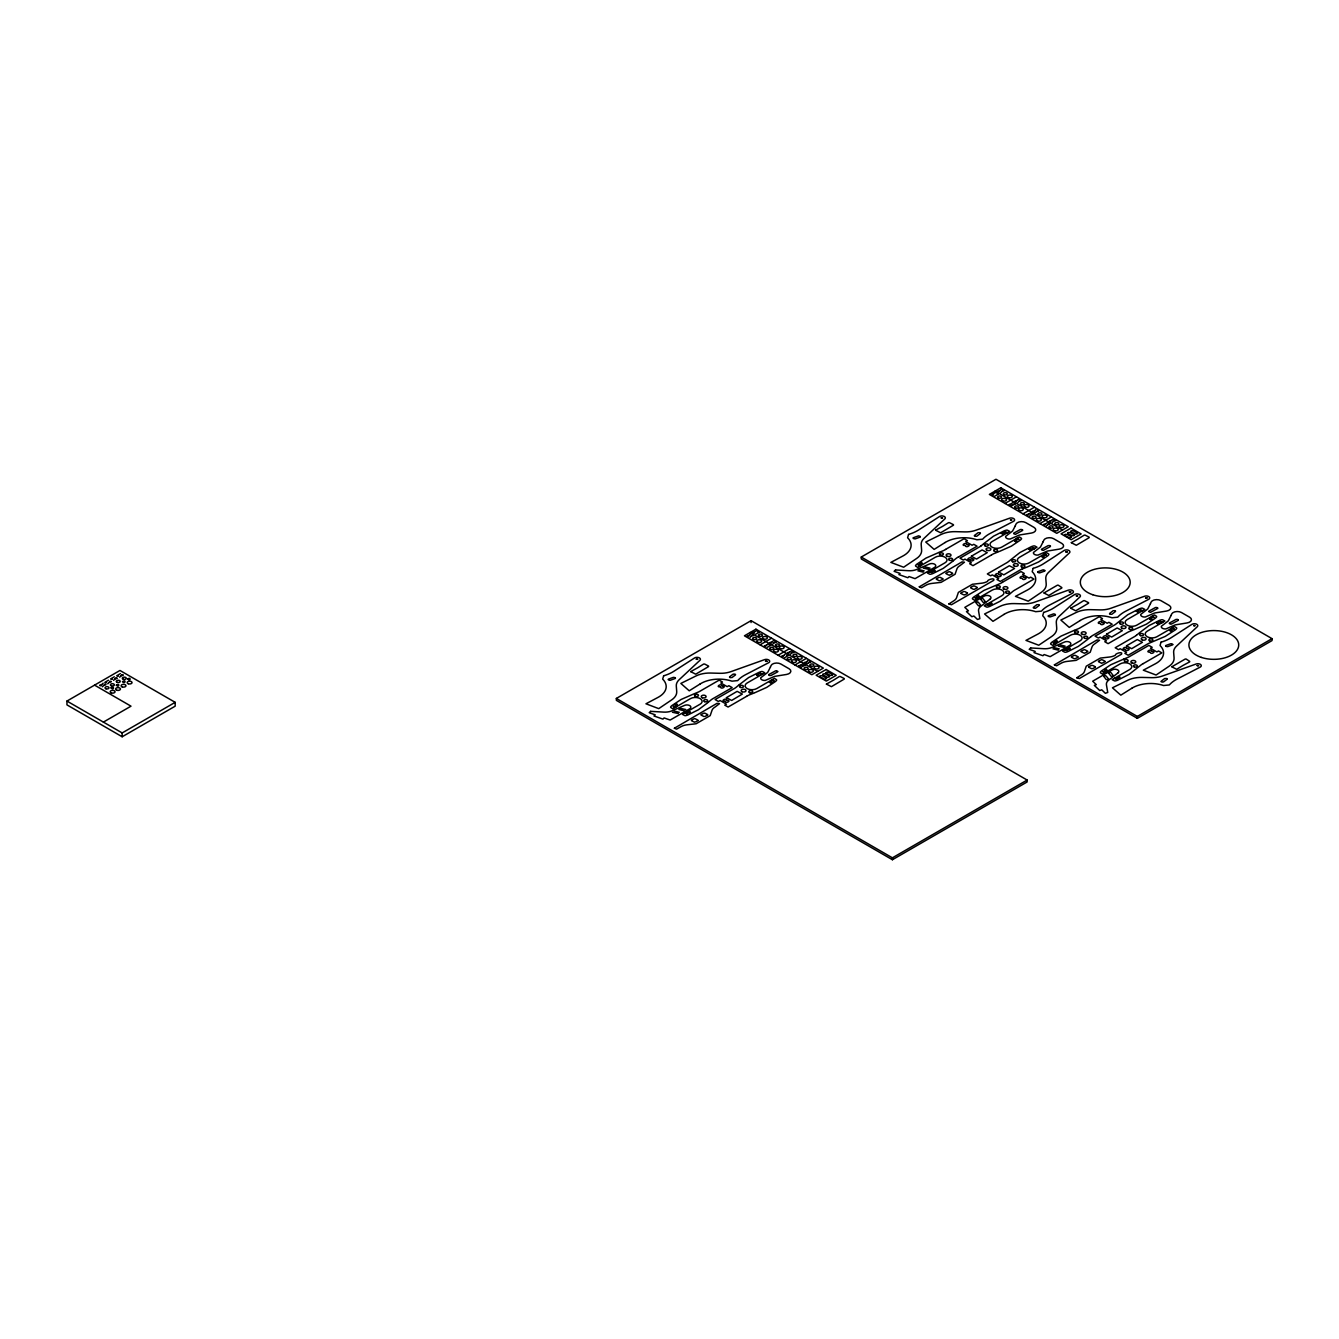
<?xml version="1.0" encoding="UTF-8"?>
<svg xmlns="http://www.w3.org/2000/svg" width="1339" height="1339" viewBox="0 0 1339 1339"><rect width="100%" height="100%" fill="white"/><g stroke="black" fill="none" stroke-linecap="round" stroke-linejoin="round"><path stroke-width="1.5" d="M102.015 684.43L103.12 683.175M102.383 686.773L103.505 685.518M108.492 680.229L105.028 682.221M107.756 683.811L108.877 682.555M114.334 676.798L110.869 678.789M113.614 680.379L114.719 679.124M120.393 673.634L116.928 675.643M119.673 677.233L120.778 675.977M749.589 635.138L750.71 633.899M755.732 634.184L759.213 632.175M766.678 645.047L768.402 643.741M767.113 647.407L770.578 645.398M772.419 641.732L773.54 640.477M772.854 644.092L773.975 642.837M784.185 655.29L785.29 654.051M784.637 657.667L788.102 655.658M789.91 651.976L791.684 650.687M790.378 654.353L791.5 653.097M801.04 665.031L802.864 663.742M802.647 666.169L800.923 667.475M806.781 661.717L807.902 660.478M808.388 662.855L806.614 664.161M995.613 492.501L992.149 494.509M1000.233 490.442L1001.354 489.187M1000.651 492.785L1001.756 491.53M1011.581 503.648L1012.702 502.393M1013.138 504.753L1011.447 506.075M1017.322 500.334L1019.046 499.029M1017.757 502.694L1018.879 501.439M1029.088 513.891L1030.863 512.603M1029.557 516.268L1030.662 515.013M1034.829 510.577L1035.934 509.339M1036.403 511.699L1034.662 513.004M1045.943 523.633L1047.784 522.344M1046.445 526.009L1047.55 524.771M1051.684 520.319L1053.508 519.047M1052.169 522.695L1053.291 521.457M750.007 637.498L751.112 636.243M994.91 496.099L998.375 494.091M707.98 702.506L710.942 700.012A18.093 10.444 0 0 1 713.587 698.288L732.165 687.61L728.851 685.702L727.194 686.656L720.834 682.99L722.491 682.036L719.177 680.112L700.648 690.824A18.093 10.444 0 0 1 697.669 692.347L694.774 693.535M738.81 685.066L748.652 677.551L759.163 672.278A48.589 28.052 0 0 1 760.033 671.944L761.439 671.559A1.774 1.021 0 0 1 762.611 671.626L764.787 672.797L747.129 682.99A6.812 3.933 0 0 0 747.129 688.564A6.812 3.933 0 0 0 756.769 688.564L774.427 678.354L776.453 679.626A1.774 1.021 0 0 1 776.587 680.296L775.884 681.116A48.589 28.052 0 0 1 775.314 681.601L766.711 687.392L754.845 692.715M952.732 561.259L943.259 568.372L932.998 573.494A48.589 28.052 0 0 1 932.128 573.812L930.722 574.213A1.774 1.021 0 0 1 929.551 574.146L927.375 572.975L945.033 562.782A6.812 3.933 0 0 0 945.033 557.208A6.812 3.933 0 0 0 935.392 557.208L917.734 567.418L915.709 566.146A1.774 1.021 0 0 1 915.591 565.476L916.278 564.656A48.589 28.052 0 0 1 916.847 564.171L925.985 558.095L938.99 552.404M952.883 561.108L955.862 558.614A18.093 10.444 0 0 1 958.49 556.89M983.562 543.801L981.219 545.76M983.713 543.667L993.571 536.152L1004.083 530.88A48.589 28.052 0 0 1 1004.936 530.562L1006.359 530.16A1.774 1.021 0 0 1 1007.514 530.227L1009.706 531.399L992.032 541.592A6.812 3.933 0 0 0 992.032 547.166A6.812 3.933 0 0 0 1001.672 547.166L1019.347 536.956L1021.356 538.228A1.774 1.021 0 0 1 1021.49 538.897L1020.803 539.717A48.589 28.052 0 0 1 1020.234 540.203L1011.347 546.145L999.279 551.501M1009.79 593.964L1012.753 591.47A18.093 10.444 0 0 1 1015.397 589.746L1033.976 579.067L1030.662 577.159L1029.005 578.113L1022.645 574.448L1024.302 573.494L1020.988 571.569L1002.459 582.281M1088.456 638.703L1090.967 636.628M1138.753 633.397L1136.409 635.356M1139.372 632.862L1148.996 625.598L1159.273 620.476A48.589 28.052 0 0 1 1160.126 620.158L1161.532 619.756A1.774 1.021 0 0 1 1162.704 619.823L1164.897 620.995L1147.222 631.188A6.812 3.933 0 0 0 1147.222 636.761A6.812 3.933 0 0 0 1156.863 636.761L1174.521 626.552L1176.546 627.824A1.774 1.021 0 0 1 1176.68 628.493L1175.977 629.313A48.589 28.052 0 0 1 1175.424 629.799L1165.215 636.427L1149.649 643.005A18.093 10.444 0 0 0 1146.669 644.528L1128.174 655.256L1124.86 653.332L1126.517 652.378L1120.157 648.712L1118.5 649.666L1115.186 647.758L1133.731 637.046A18.093 10.444 0 0 0 1136.376 635.339M707.662 702.791L698.355 709.77L688.079 714.892A48.589 28.052 0 0 1 687.225 715.21L685.802 715.612A1.774 1.021 0 0 1 684.647 715.545L682.455 714.373L700.13 704.18A6.812 3.933 0 0 0 700.13 698.607A6.812 3.933 0 0 0 690.489 698.607L672.814 708.816L670.806 707.544A1.774 1.021 0 0 1 670.672 706.875L671.375 706.055A48.589 28.052 0 0 1 671.927 705.569L681.066 699.494L694.087 693.803M738.492 685.334L736.316 687.158A18.093 10.444 0 0 1 733.672 688.882L715.093 699.561L718.407 701.469L720.064 700.515L726.424 704.18L724.767 705.134L728.081 707.042L746.61 696.347M1009.472 594.248L1000.166 601.228L989.889 606.349A48.589 28.052 0 0 1 989.036 606.667L987.613 607.069A1.774 1.021 0 0 1 986.458 607.002L984.265 605.831L1001.94 595.637A6.812 3.933 0 0 0 1001.94 590.064A6.812 3.933 0 0 0 992.299 590.064L974.641 600.274L972.616 599.002A1.774 1.021 0 0 1 972.482 598.332L973.185 597.512A48.589 28.052 0 0 1 973.738 597.027L983.947 590.399L999.513 583.821A18.093 10.444 0 0 0 1002.493 582.298M1087.67 639.389L1078.364 646.369L1068.104 651.49A48.589 28.052 0 0 1 1067.25 651.825L1065.827 652.227A1.774 1.021 0 0 1 1064.656 652.143L1062.48 650.988L1080.138 640.778A6.812 3.933 0 0 0 1080.138 635.222A6.812 3.933 0 0 0 1070.514 635.222L1052.839 645.415L1050.814 644.159A1.774 1.021 0 0 1 1050.697 643.49L1051.383 642.67A48.589 28.052 0 0 1 1051.952 642.168L1061.091 636.092L1074.096 630.418M733.153 674.12L729.554 676.865M731.864 677.634L735.513 674.856M978.056 532.721L974.39 535.5M976.767 536.236L980.433 533.458M1036.888 604.642L1033.357 607.387M1035.599 608.157L1039.248 605.379M1113.161 610.718L1109.562 613.48M1111.872 614.233L1115.538 611.454M1164.746 678.471L1161.198 681.216M1163.457 681.986L1167.123 679.208M66.95 701.067L119.958 670.471L175.175 702.339L175.175 706.172L122.167 736.768L66.95 704.883L66.95 701.067L122.167 732.935L175.175 702.339M101.848 684.53L99.655 685.183M103.572 685.468L105.865 684.765M108.944 682.505L111.237 681.802M114.786 679.074L117.079 678.371M120.845 675.927L123.138 675.224M103.388 722.106L131.004 706.172L94.55 685.133M616.342 698.439L751.062 620.66L1027.147 780.051L1027.147 781.959L892.41 859.738L616.342 700.347L616.342 698.439L892.41 857.83L1027.147 780.051M861.262 557.041L995.982 479.262L1272.05 638.653L1272.05 640.561L1137.33 718.34L861.262 558.949L861.262 557.041L1137.33 716.432L1272.05 638.653M760.083 644.829L771.549 638.218M1004.986 503.431L1016.468 496.819M945.552 549.425L964.08 538.713L967.394 540.638L965.737 541.592L972.097 545.258L973.754 544.303L977.068 546.212L958.54 556.924M778.093 655.24L789.575 648.612M1023.013 513.841L1034.478 507.213M775.616 670.839L768.753 674.571M1020.519 529.441L1013.69 533.156M694.221 718.742L691.476 720.114M703.896 713.151L701.1 714.541M939.124 577.343L936.346 578.716M948.799 571.753L946.121 573.125M770.829 675.559L777.725 671.827M1015.749 534.161L1022.628 530.428M695.175 722.056L697.987 720.667M704.85 716.482L707.662 715.093M940.078 580.657L942.907 579.285M949.753 575.084L952.581 573.695M794.981 664.981L806.446 658.353M1039.884 523.582L1051.366 516.954M991.513 554.949L972.984 565.661L969.67 563.736L971.327 562.782L964.967 559.116L963.31 560.07L959.996 558.162L978.541 547.45A18.093 10.444 0 0 0 981.186 545.743M963.729 591.537L960.967 592.909M973.403 585.963L970.641 587.336M1048.353 545.509L1041.491 549.241M964.683 594.867L967.494 593.478M974.357 589.277L977.169 587.888M1043.583 550.229L1050.462 546.496M1155.624 607.437L1148.845 611.153M1074.246 655.34L1071.485 656.713M1083.904 649.766L1081.125 651.139M1150.854 612.157L1157.733 608.425M1075.2 658.671L1078.012 657.282M1084.858 653.081L1087.686 651.691M1091.586 665.366L1088.808 666.738M1101.261 659.776L1098.482 661.165M1176.211 619.338L1169.365 623.053M1092.54 668.68L1095.369 667.307M1102.215 663.106L1105.026 661.717M1171.441 624.041L1178.337 620.308M1143.305 663.592L1161.834 652.896L1158.52 650.972L1156.863 651.942L1150.519 648.26L1152.176 647.306L1148.862 645.398L1130.317 656.093A18.093 10.444 0 0 1 1127.354 657.616L1123.99 658.989M1065.827 534.261L1064.605 534.679M1068.89 532.403L1067.735 532.788M1072.02 530.662L1070.865 531.064M1070.162 537.659L1071.434 537.224M1073.192 535.801L1074.43 535.382M1076.288 534.06L1077.493 533.658M823.987 673.802L822.749 674.22M827.117 672.061L826.012 672.429M820.924 675.659L819.652 676.095M828.289 677.199L829.527 676.781M831.385 675.459L832.573 675.057M825.259 679.057L826.531 678.622M1000.149 490.509L997.89 491.195M1001.857 491.463L1004.116 490.777M749.472 635.238L747.246 635.908M751.212 636.176L753.472 635.489M1021.791 569.175L1026.109 567.468M1017.171 500.435L1014.979 501.087M1011.43 503.749L1009.238 504.401M1018.996 501.355L1021.222 500.686M1013.255 504.669L1015.481 504M772.268 641.833L770.076 642.486M766.527 645.147L764.335 645.8M774.093 642.753L776.319 642.084M913.131 537.809L918.403 535.901M920.311 537.023L915.073 538.931M673.5 677.3L668.312 679.174M670.169 680.312L675.442 678.404M1037.708 571.77L1042.997 569.862M1044.838 571.017L1039.65 572.891M1048.236 615.806L1053.508 613.898M1055.433 615.036L1050.178 616.928M1165.583 645.599L1170.855 643.691M1172.797 644.795L1167.524 646.704M939.225 552.321L942.606 550.965A18.093 10.444 0 0 0 945.602 549.442M1026.595 567.284L1038.679 561.911L1047.55 555.986A48.589 28.052 0 0 0 1048.119 555.484L1048.805 554.664A1.774 1.021 0 0 0 1048.671 553.995L1046.663 552.739L1028.988 562.932A6.812 3.933 0 0 1 1019.364 562.932A6.812 3.933 0 0 1 1019.364 557.375L1037.022 547.166L1034.829 546.011A1.774 1.021 0 0 0 1033.675 545.927L1032.252 546.329A48.589 28.052 0 0 0 1031.398 546.647L1019.933 552.538L1008.535 561.526A18.093 10.444 0 0 1 1005.89 563.25L987.328 573.929L990.642 575.837L992.299 574.883L998.643 578.565L996.986 579.519L1000.3 581.427L1018.845 570.732A18.093 10.444 0 0 1 1021.808 569.192M1074.33 630.318L1077.711 628.979A18.093 10.444 0 0 0 1080.707 627.455L1099.202 616.727L1102.499 618.635L1100.842 619.589L1107.202 623.271L1108.859 622.3L1112.173 624.225L1093.645 634.92A18.093 10.444 0 0 0 1091 636.644M1134.384 629.514L1146.469 624.141L1155.339 618.216A48.589 28.052 0 0 0 1155.908 617.714L1156.595 616.894A1.774 1.021 0 0 0 1156.461 616.225L1154.452 614.969L1136.778 625.162A6.812 3.933 0 0 1 1127.137 625.162A6.812 3.933 0 0 1 1127.137 619.606L1144.812 609.396L1142.619 608.241A1.774 1.021 0 0 0 1141.464 608.157L1140.041 608.559A48.589 28.052 0 0 0 1139.188 608.877L1127.706 614.768L1116.458 623.639A18.093 10.444 0 0 1 1113.68 625.48L1095.101 636.159L1098.415 638.067L1100.072 637.113L1106.432 640.795L1104.775 641.749L1108.089 643.657L1126.618 632.962A18.093 10.444 0 0 1 1129.597 631.422L1133.899 629.698M998.559 551.785L994.475 553.409A18.093 10.444 0 0 0 991.479 554.932M754.125 692.999L749.555 694.807A18.093 10.444 0 0 0 746.559 696.33M1123.756 659.089L1110.751 664.78L1101.612 670.839A48.589 28.052 0 0 0 1101.043 671.341L1100.357 672.161A1.774 1.021 0 0 0 1100.491 672.831L1102.499 674.086L1120.174 663.893A6.812 3.933 0 0 1 1129.798 663.893A6.812 3.933 0 0 1 1129.798 669.45L1112.14 679.66L1114.316 680.815A1.774 1.021 0 0 0 1115.487 680.898L1116.91 680.497A48.589 28.052 0 0 0 1117.764 680.162L1129.229 674.287L1140.627 665.299A18.093 10.444 0 0 1 1143.272 663.575M1034.645 510.695L1032.486 511.331M1028.904 514.009L1026.745 514.645M1036.553 511.615L1038.746 510.962M1030.812 514.929L1033.005 514.26M789.742 652.093L787.566 652.729M784.001 655.39L781.842 656.043M791.65 653.014L793.843 652.344M1049.358 521.072L1051.517 520.419M1053.475 521.356L1055.634 520.704M1043.617 524.386L1045.776 523.733M1047.734 524.67L1049.893 524.018M752.987 632.594L757.004 630.518M804.438 662.47L806.597 661.817M808.555 662.755L810.714 662.102M798.697 665.784L800.873 665.132M802.814 666.052L804.99 665.416M985.404 602.383L984.014 602.533M1103.721 675.927L1105.227 675.76M1113.379 676.178L1111.872 676.346M981.202 598.751L982.106 598.516M976.449 602.165L977.37 601.931M979.261 605.948L980.165 605.73M1109.06 672.563L1109.981 672.345M1107.119 679.777L1108.039 679.543M946.087 573.695L948.832 575.101M967.494 592.959L964.649 591.52M1148.845 611.722L1149.933 612.174M1095.369 666.772L1092.507 665.349M707.662 714.574L704.816 713.135M985.504 601.847L982.977 598.7M1103.838 676.463L1106.248 679.593M1013.69 533.709L1014.828 534.177M960.967 593.462L963.762 594.884M697.987 720.148L695.142 718.725M996.969 493.539L998.241 493.639M992.333 494.961L993.622 495.062M1019.816 500.133L1021.105 500.234M1015.196 501.573L1016.401 501.656M1014.075 503.447L1015.38 503.548M1010.66 504.97L1009.355 504.87M1037.323 510.377L1038.696 510.494M1033.909 511.916L1032.603 511.816M1031.582 513.691L1032.955 513.808M1028.168 515.23L1026.862 515.13M1054.195 520.101L1055.617 520.252M1050.78 521.658L1049.458 521.557M1048.47 523.415L1049.876 523.566M1045.039 524.972L1043.667 524.855M757.79 631.623L759.062 631.723M753.154 633.046L754.46 633.146M774.896 641.532L776.202 641.632M771.482 643.055L770.21 642.954M769.155 644.846L770.461 644.929M764.552 646.285L765.741 646.352M792.42 651.775L793.793 651.892M788.989 653.315L787.717 653.214M786.679 655.089L788.052 655.206M783.265 656.629L781.943 656.528M809.292 661.499L810.698 661.65M805.877 663.056L804.521 662.956M803.551 664.813L804.973 664.964M800.136 666.37L798.747 666.253M117.163 676.111L118.468 676.195M111.104 679.258L112.409 679.342M111.037 681.35L109.731 681.266M105.262 682.689L106.568 682.773M104.392 684.229L105.647 684.313M99.889 685.652L101.195 685.735M1002.677 490.225L1003.965 490.325M752.033 634.937L753.321 635.037M672.429 712.264L678.337 713.536M1041.491 549.777L1042.646 550.245M1178.337 619.79L1177.132 619.304M1088.808 667.274L1091.62 668.713M701.1 715.076L703.929 716.499M913.265 538.345L914.102 538.797M1033.357 607.956L1034.612 608.241M1167.089 678.706L1165.733 678.388M735.496 674.354L734.14 674.036M999.363 491.748L998.057 491.664M748.719 636.46L747.413 636.36M122.937 674.772L121.631 674.672M116.878 677.919L115.572 677.819M825.996 672.998L830.381 675.459M1022.628 529.893L1021.439 529.424M952.581 573.176L949.719 571.736M970.641 587.888L973.42 589.294M1169.399 623.606L1170.52 624.074M777.725 671.291L776.536 670.822M1039.231 604.877L1037.876 604.558M1161.181 681.769L1162.47 682.07M1044.905 570.481L1043.968 569.979M675.408 677.902L674.471 677.417M980.684 599.219L983.144 602.349M1108.608 679.091L1106.098 675.944M923.257 568.121L929.166 569.41M1077.51 533.156L1073.024 530.662M942.907 578.749L940.062 577.327M936.346 579.251L939.158 580.691M1087.686 651.172L1084.824 649.733M1081.125 651.675L1083.937 653.097M1105.026 661.198L1102.181 659.759M1098.482 661.7L1101.294 663.123M768.753 675.107L769.908 675.576M980.399 532.955L979.043 532.637M729.554 677.4L730.876 677.718M668.278 679.71L669.182 680.195M980.751 605.261L978.223 602.115M1108.525 673.032L1111.002 676.178M826.514 678.153L821.995 675.659M1050.462 545.961L1049.274 545.492M1157.733 607.906L1156.545 607.421M977.169 587.369L974.323 585.93M1078.012 656.763L1075.167 655.323M1071.418 657.248L1074.263 658.688M691.409 720.65L694.255 722.072M920.328 536.521L919.374 536.018M1037.809 572.289L1038.679 572.774M924.68 566.832L930.086 568.154M918.772 569.56L924.161 570.899M917.851 570.816L923.241 572.138M1059.785 644.829L1065.191 646.168M1064.271 647.407L1058.312 646.118M1053.877 647.574L1059.266 648.913M1052.956 648.812L1058.346 650.151M679.777 708.231L685.735 709.519M678.856 709.469L684.262 710.808M673.852 710.959L679.258 712.298M975.863 602.617L978.391 605.764M1113.362 675.676L1110.851 672.529M819.736 676.597L824.188 679.057M1070.865 531.6L1075.301 534.06M1115.504 610.952L1114.148 610.634M1109.562 614.015L1110.885 614.316M1165.65 646.101L1166.554 646.586M1067.685 533.307L1072.171 535.801M967.093 544.605C972.499 544.588 965.804 548.572 965.402 545.576M965.201 545.458C959.929 545.927 966.222 541.391 966.892 544.488M971.88 558.915C977.135 558.865 970.641 562.899 970.189 559.886M969.988 559.769C964.632 560.204 971.026 555.718 971.679 558.798M1024 577.444C1029.406 577.444 1022.711 581.427 1022.293 578.431M1022.092 578.314C1016.786 578.749 1023.13 574.247 1023.799 577.327M999.195 574.682C1004.518 574.598 997.957 578.766 997.505 575.67M997.304 575.552C992.048 576.021 998.325 571.468 998.994 574.565M1102.198 622.602C1107.52 622.518 1100.842 626.602 1100.507 623.572M1100.307 623.472C1095.068 623.89 1101.361 619.388 1101.997 622.484M1106.985 636.912C1112.291 636.895 1105.713 640.862 1105.294 637.9M1151.858 651.273C1157.247 651.256 1150.586 655.223 1150.168 652.26M1105.093 637.782C1099.788 638.167 1106.181 633.732 1106.784 636.795M1149.967 652.143C1144.661 652.528 1151.038 648.076 1151.657 651.156M1127.07 648.511C1132.443 648.377 1125.748 652.511 1125.363 649.482M1125.162 649.365C1119.906 649.766 1126.25 645.314 1126.869 648.394M722.19 686.003C727.479 685.869 720.901 690.054 720.482 686.974M720.282 686.857C715.026 687.325 721.303 682.773 721.989 685.886M726.977 700.314C732.215 700.264 725.638 704.247 725.269 701.285M725.068 701.167C719.813 701.569 726.14 697.117 726.776 700.197M974.424 536.002L975.78 536.32M1172.78 644.293L1171.826 643.808M1055.433 614.517L1054.479 614.015M1048.27 616.308L1049.207 616.81M829.544 676.295L825.025 673.785M832.59 674.555L828.105 672.061M1074.447 534.897L1069.928 532.403M822.732 674.689L827.251 677.199M1071.418 536.772L1066.898 534.261M1064.572 535.165L1069.108 537.675M995.095 491.095L1062.496 530.026M1007.531 532.654L1004.853 532.102L1006.66 533.156M1017.155 538.211L1018.962 539.266L1016.301 538.713M1034.846 548.421L1032.185 547.885L1033.976 548.923M1044.487 553.995L1046.295 555.032L1043.617 554.48M1142.636 610.651L1139.958 610.115L1141.765 611.153M1152.276 616.225L1154.067 617.262L1151.406 616.71M1162.704 622.25L1160.043 621.698L1161.85 622.752M1172.345 627.807L1174.152 628.861L1171.491 628.309M1005.288 531.851L1007.095 532.905M1016.736 538.462L1018.544 539.517M1032.603 547.634L1034.411 548.672M1044.052 554.246L1045.859 555.283M1140.393 609.864L1142.2 610.902M1151.841 616.476L1153.649 617.513M1160.478 621.447L1162.285 622.501M1171.926 628.058L1173.717 629.112M920.78 565.661L918.102 565.108L919.91 566.163M930.404 571.217L932.212 572.272L929.551 571.72M977.671 598.516L975.01 597.964L976.817 599.002M987.312 604.073L989.119 605.128L986.458 604.575M1055.885 643.657L1053.207 643.122L1055.015 644.159M1065.509 649.231L1067.317 650.269L1064.656 649.716M1105.545 672.329L1102.867 671.793L1104.675 672.831M1115.186 677.902L1116.977 678.94L1114.316 678.404M918.537 564.857L920.345 565.912M929.986 571.468L931.793 572.523M975.445 597.713L977.236 598.767M986.876 604.324L988.684 605.362M1053.642 642.871L1055.45 643.908M1065.091 649.482L1066.898 650.52M1103.303 671.542L1105.11 672.58M1114.751 678.153L1116.559 679.191M750.175 632.493L817.593 671.408M762.611 674.053L759.949 673.5L761.757 674.555M772.252 679.609L774.059 680.664L771.398 680.112M760.385 673.249L762.192 674.304M771.816 679.861L773.624 680.898M675.86 707.059L673.199 706.507L675.007 707.561M685.501 712.616L687.309 713.67L684.647 713.118M673.617 706.256L675.425 707.31M685.066 712.867L686.874 713.905M1137.33 716.432L1137.33 718.34M892.41 857.83L892.41 859.738M751.062 620.66L751.062 622.568M122.167 732.935L122.167 736.768M696.297 659.257L697.77 659.324L696.33 659.173M941.2 517.858L942.689 517.925L941.217 517.825M1065.794 551.835L1067.267 551.852L1065.794 551.835M1076.305 595.872L1077.795 595.939L1076.322 595.822M1193.652 625.648L1195.141 625.715L1193.685 625.564M690.706 671.626L695.711 674.187L708.532 666.604A1.674 0.971 0 0 0 708.465 666.019L704.716 664.094A1.674 0.971 0 0 0 703.544 664.094L697.904 667.625A8.185 4.737 0 0 1 697.016 668.128L690.706 671.626M826.414 684.095L831.402 686.673L844.223 679.091A1.674 0.971 0 0 0 844.156 678.505L840.256 676.546A1.674 0.971 0 0 0 839.235 676.58L833.594 680.112A8.185 4.737 0 0 1 832.707 680.614L826.414 684.095M935.626 530.227L940.614 532.788L953.435 525.206A1.674 0.971 0 0 0 953.368 524.637L949.451 522.662A1.674 0.971 0 0 0 948.447 522.712L942.807 526.227A8.185 4.737 0 0 1 941.92 526.729L935.643 530.127M1071.317 542.713L1076.322 545.274L1089.126 537.692A1.674 0.971 0 0 0 1089.059 537.106L1085.159 535.148A1.674 0.971 0 0 0 1084.155 535.182L1078.498 538.713A8.185 4.737 0 0 1 1077.627 539.215L1071.351 542.613M1070.731 608.224L1075.719 610.802L1088.54 603.22A1.674 0.971 0 0 0 1088.473 602.634L1084.573 600.675A1.674 0.971 0 0 0 1083.552 600.709L1077.912 604.224A8.185 4.737 0 0 1 1077.025 604.726L1070.748 608.124M111.053 687.928C114.1 691.041 114.535 685.2 111.087 687.844M116.342 685.217C118.886 688.447 120.326 682.472 116.376 685.116M122.519 681.651C125.263 684.798 126.502 678.873 122.552 681.551M127.707 679.074C130.787 682.221 131.138 676.212 127.707 679.074M674.806 704.749C677.383 707.946 678.89 702.004 674.823 704.665M674.387 728.232L676.563 729.152L681.066 726.642A11.716 6.762 0 0 1 687.074 724.801L696.113 723.763L710.189 715.629L711.98 710.406A11.716 6.762 0 0 1 715.193 706.942L719.528 703.628L717.001 703.343L674.387 728.232M687.878 712.298C690.656 715.511 691.66 709.436 687.878 712.298M756.435 674.705C759.531 677.852 759.799 671.81 756.435 674.705M769.507 682.237C772.218 685.468 773.406 679.375 769.507 682.237M919.709 563.351C922.872 566.481 923.123 560.372 919.709 563.351M919.29 586.833L921.466 587.754L925.969 585.243A11.716 6.762 0 0 1 931.977 583.402L941.032 582.365L955.092 574.247L956.883 569.008A11.716 6.762 0 0 1 960.096 565.543L964.448 562.229L962.005 561.895L919.29 586.833M932.781 570.899C935.861 574.046 936.212 568.037 932.781 570.899M948.916 603.939L951.477 604.726L993.739 580.323C995.429 577.193 986.927 579.77 987.513 581.377A11.716 6.762 0 0 1 981.504 583.218L972.449 584.256L958.389 592.374L956.598 597.612A11.716 6.762 0 0 1 953.385 601.077L948.916 603.939M976.616 596.206C979.763 599.37 979.897 593.294 976.616 596.206M989.688 603.755C992.768 606.885 993.153 600.893 989.688 603.755M1001.338 533.307C1004.032 536.47 1005.388 530.529 1001.371 533.207M1014.41 540.856C1017.439 543.935 1018.025 538.027 1014.443 540.755M1028.653 549.074C1031.432 552.187 1032.486 546.396 1028.72 548.906M1041.725 556.622C1044.822 559.702 1045.156 553.928 1041.792 556.455M1054.814 641.348C1057.643 644.444 1058.563 638.703 1054.881 641.18M1054.396 664.847L1056.571 665.768L1061.074 663.257A11.716 6.762 0 0 1 1067.083 661.399L1076.138 660.361L1090.214 652.244L1091.988 647.022A11.716 6.762 0 0 1 1095.202 643.54L1099.553 640.226L1097.009 639.958L1054.396 664.847M1067.886 648.896C1070.849 652.11 1071.317 645.984 1067.886 648.896M1076.79 677.768L1079.334 678.555L1121.613 654.152C1123.254 651.039 1114.801 653.566 1115.387 655.189A11.716 6.762 0 0 1 1109.378 657.047L1100.323 658.085L1086.247 666.203L1084.456 671.425A11.716 6.762 0 0 1 1081.243 674.906L1076.79 677.768M1104.474 670.019C1107.437 673.232 1107.905 667.107 1104.474 670.019M1117.546 677.567C1120.224 680.815 1121.362 674.722 1117.546 677.567M1136.443 611.304C1139.74 614.434 1139.439 608.408 1136.443 611.304M1149.515 618.852C1152.327 622.066 1153.264 615.99 1149.515 618.852M1156.528 622.903C1159.005 626.133 1160.595 620.158 1156.545 622.802M1169.6 630.451C1172.596 633.565 1173.131 627.706 1169.616 630.351M726.424 697.652L731.63 700.464L742.342 694.054L737.136 691.359L726.424 697.652M971.344 556.271L976.533 559.066L987.245 552.656L982.106 549.961L971.344 556.221M998.66 572.038L1003.798 574.849L1014.577 568.472L1009.372 565.744L998.66 572.004M1044.018 593.01L1048.855 595.487L1054.747 591.871A8.185 4.737 0 0 1 1055.617 591.353L1061.71 588.089A1.674 0.971 0 0 0 1061.777 587.52L1058.379 585.26A1.674 0.971 0 0 0 1057.375 585.21L1044.052 592.909M1106.449 634.268L1111.638 637.063L1122.35 630.652L1117.144 627.974L1106.449 634.268M1126.517 645.867L1131.656 648.679L1142.435 642.285L1137.296 639.557L1126.534 645.816M1171.876 666.839L1176.713 669.316L1182.622 665.684A8.185 4.737 0 0 1 1183.492 665.182L1189.584 661.918A1.674 0.971 0 0 0 1189.651 661.332L1186.237 659.089A1.674 0.971 0 0 0 1185.233 659.039L1171.91 666.738M765.557 661.265L767.046 661.332L765.557 661.265M1010.476 519.867L1011.949 519.934L1010.493 519.833M1069.309 591.805L1070.782 591.871L1069.309 591.805M1145.581 597.864L1147.054 597.93L1145.581 597.864M1197.166 665.617L1198.639 665.684L1197.183 665.583M663.642 675.81L662.671 679.124A25.525 14.729 0 0 1 657.934 697.435L645.967 703.795L658.738 708.632L671.726 699.845A20.888 12.068 0 0 0 676.714 691.476L676.295 686.02A18.964 10.946 0 0 1 679.107 679.777L699.912 660.328A3.381 1.958 0 0 0 699.058 657.734A3.381 1.958 0 0 0 694.523 657.985L673.919 671.257A35.149 20.303 0 0 1 663.642 675.81M908.562 534.412L907.591 537.726A25.525 14.729 0 0 1 902.854 556.036L890.87 562.397L903.641 567.234L916.646 558.447A20.888 12.068 0 0 0 921.617 550.078L921.199 544.622A18.964 10.946 0 0 1 924.01 538.378L944.832 518.929A3.381 1.958 0 0 0 943.978 516.335A3.381 1.958 0 0 0 939.426 516.586L918.822 529.859A35.149 20.303 0 0 1 908.562 534.412M1033.139 568.372L1032.168 571.686A25.525 14.729 0 0 1 1027.431 590.014L1015.464 596.357L1028.235 601.194L1041.223 592.407A20.888 12.068 0 0 0 1046.211 584.038L1045.792 578.582A18.964 10.946 0 0 1 1048.604 572.339L1069.409 552.89A3.381 1.958 0 0 0 1068.555 550.296A3.381 1.958 0 0 0 1064.003 550.563L1043.416 563.819A35.149 20.303 0 0 1 1033.139 568.372M1043.667 612.408L1042.696 615.722A25.525 14.729 0 0 1 1037.959 634.05L1025.975 640.393L1038.746 645.231L1051.751 636.443A20.888 12.068 0 0 0 1056.722 628.091L1056.304 622.618A18.964 10.946 0 0 1 1059.116 616.375L1079.937 596.926A3.381 1.958 0 0 0 1079.083 594.332A3.381 1.958 0 0 0 1074.531 594.6L1053.927 607.856A35.149 20.303 0 0 1 1043.667 612.408M1161.013 642.201L1160.043 645.515A25.525 14.729 0 0 1 1155.306 663.826L1143.322 670.186L1156.093 675.023L1169.098 666.236A20.888 12.068 0 0 0 1174.069 657.867L1173.65 652.411A18.964 10.946 0 0 1 1176.462 646.168L1197.284 626.719A3.381 1.958 0 0 0 1196.43 624.125A3.381 1.958 0 0 0 1191.877 624.376L1171.274 637.649A35.149 20.303 0 0 1 1161.013 642.201M1015.18 526.093L1012.702 530.813A13.239 7.649 0 0 1 1011.38 531.951L1005.639 536.387A3.9 2.26 0 0 0 1010.175 539.014L1017.858 535.7A13.239 7.649 0 0 1 1019.849 534.931L1031.432 533.056A5.858 3.381 0 0 0 1034.043 527.399L1025.758 522.612A5.858 3.381 0 0 0 1015.966 524.118L1015.18 526.093M770.444 667.006L767.799 672.195A13.239 7.649 0 0 1 766.46 673.35L760.719 677.785A3.9 2.26 0 0 0 765.272 680.413L772.938 677.099A13.239 7.649 0 0 1 774.946 676.329L786.529 674.454A5.858 3.381 0 0 0 789.14 668.797L780.855 664.01A5.858 3.381 0 0 0 771.063 665.516L770.444 667.006M1043.181 541.676L1040.537 546.881A13.239 7.649 0 0 1 1039.198 548.019L1033.457 552.455A3.9 2.26 0 0 0 1038.01 555.082L1045.692 551.768A13.239 7.649 0 0 1 1047.684 550.999L1059.266 549.124A5.858 3.381 0 0 0 1061.877 543.467L1053.592 538.68A5.858 3.381 0 0 0 1043.801 540.186L1043.181 541.676M1150.469 603.604L1147.808 608.81A13.239 7.649 0 0 1 1146.485 609.965L1140.744 614.4A3.9 2.26 0 0 0 1145.28 617.011L1152.963 613.697A13.239 7.649 0 0 1 1154.954 612.927L1166.537 611.053A5.858 3.381 0 0 0 1169.148 605.395L1160.863 600.608A5.858 3.381 0 0 0 1151.071 602.132L1150.469 603.604M1171.056 615.488L1168.395 620.693A13.239 7.649 0 0 1 1167.072 621.848L1161.331 626.284A3.9 2.26 0 0 0 1165.867 628.912L1173.55 625.598A13.239 7.649 0 0 1 1175.542 624.828L1187.124 622.936A5.858 3.381 0 0 0 1189.735 617.279L1181.45 612.509A5.858 3.381 0 0 0 1171.658 614.015L1171.056 615.488M650.62 711.36L649.197 712.716L655.206 714.825L653.984 715.98L662.922 719.11L664.127 717.938L670.153 720.047L689.702 708.8A3.9 2.26 0 0 0 689.903 705.72A3.9 2.26 0 0 0 684.614 705.385L672.027 710.791A11.766 6.795 0 0 1 663.843 712.114L650.62 711.36M895.54 569.962L894.101 571.318L900.109 573.427L898.904 574.582L907.825 577.712L909.047 576.557L915.056 578.649L934.605 567.401A3.9 2.26 0 0 0 934.806 564.322A3.9 2.26 0 0 0 929.517 563.987L916.93 569.393A11.766 6.795 0 0 1 908.746 570.715L895.54 569.962M1030.645 647.959L1029.206 649.331L1035.214 651.423L1034.009 652.595L1042.93 655.708L1044.152 654.553L1050.161 656.646L1069.71 645.398A3.9 2.26 0 0 0 1069.911 642.335A3.9 2.26 0 0 0 1064.622 642L1052.036 647.407A11.766 6.795 0 0 1 1043.851 648.712L1030.645 647.959M990.207 599.018L980.834 606.299A11.766 6.795 0 0 0 978.575 611.019L979.863 618.651L977.503 619.472L973.855 616.007L971.863 616.71L966.44 611.555L968.448 610.852L964.816 607.37L984.316 596.089A3.9 2.26 0 0 1 989.621 595.972A3.9 2.26 0 0 1 990.207 599.018M1118.065 672.848L1108.709 680.112A11.766 6.795 0 0 0 1106.432 684.848L1107.738 692.464L1105.361 693.301L1101.729 689.819L1099.721 690.522L1094.314 685.367L1096.323 684.664L1092.674 681.2L1112.173 669.918A3.9 2.26 0 0 1 1117.496 669.801A3.9 2.26 0 0 1 1118.065 672.848M700.23 683.894L689.234 690.807L680.848 683.426L696.079 675.927A20.888 12.068 0 0 1 710.557 673.048L720.031 673.299A18.964 10.946 0 0 0 730.843 671.676L764.519 659.658A3.381 1.958 0 0 1 769.004 660.144A3.381 1.958 0 0 1 768.553 662.772L745.589 674.672A35.149 20.303 0 0 0 737.689 680.597L731.948 681.166A25.525 14.729 0 0 0 700.23 683.894M945.133 542.496L934.137 549.408L925.751 542.027L940.982 534.529A20.888 12.068 0 0 1 955.46 531.667L964.934 531.901A18.964 10.946 0 0 0 975.746 530.277L1009.422 518.26A3.381 1.958 0 0 1 1013.924 518.745A3.381 1.958 0 0 1 1013.472 521.373L990.492 533.273A35.149 20.303 0 0 0 982.608 539.199L976.867 539.768A25.525 14.729 0 0 0 945.133 542.496M1003.965 614.417L992.969 621.329L984.583 613.965L999.815 606.467A20.888 12.068 0 0 1 1014.293 603.588L1023.766 603.839A18.964 10.946 0 0 0 1034.578 602.199L1068.254 590.181A3.381 1.958 0 0 1 1072.757 590.683A3.381 1.958 0 0 1 1072.305 593.311L1049.324 605.195A35.149 20.303 0 0 0 1041.441 611.136L1035.7 611.689A25.525 14.729 0 0 0 1003.965 614.417M1080.238 620.493L1069.242 627.405L1060.856 620.041L1076.087 612.542A20.888 12.068 0 0 1 1090.565 609.663L1100.039 609.898A18.964 10.946 0 0 0 1110.851 608.274L1144.527 596.257A3.381 1.958 0 0 1 1149.029 596.759A3.381 1.958 0 0 1 1148.577 599.387L1125.597 611.27A35.149 20.303 0 0 0 1117.714 617.195L1111.973 617.764A25.525 14.729 0 0 0 1080.238 620.493M1131.84 688.246L1120.827 695.159L1112.441 687.794L1127.672 680.279A20.888 12.068 0 0 1 1142.167 677.417L1151.624 677.651A18.964 10.946 0 0 0 1162.436 676.028L1196.129 664.01A3.381 1.958 0 0 1 1200.614 664.512A3.381 1.958 0 0 1 1200.162 667.123L1177.182 679.024A35.149 20.303 0 0 0 1169.298 684.949L1163.558 685.518A25.525 14.729 0 0 0 1131.84 688.246M755.916 629.179L744.434 635.807L811.852 674.722L823.334 668.111L755.916 629.179M1000.819 487.781L989.354 494.409L1056.756 533.324L1068.237 526.712L1000.819 487.781M826.113 669.5L816.171 675.241L826.28 681.082L836.222 675.341L826.113 669.5M1071.016 528.102L1061.074 533.843L1071.2 539.684L1081.142 533.943L1071.016 528.102M780.319 648.545A2.444 1.423 0 0 0 784.135 647.473A2.444 1.423 0 0 0 780.62 646.101A2.444 1.423 0 0 0 780.319 648.545M776.335 646.084A2.009 1.155 0 0 0 779.465 645.197A2.009 1.155 0 0 0 776.587 644.076A2.009 1.155 0 0 0 776.335 646.084M792.588 662.336A2.46 1.423 0 0 0 796.42 661.248A2.46 1.423 0 0 0 792.889 659.876A2.46 1.423 0 0 0 792.588 662.336M788.102 659.658A2.025 1.172 0 0 0 791.249 658.771A2.025 1.172 0 0 0 788.353 657.633A2.025 1.172 0 0 0 788.102 659.658M763.565 639.021A2.444 1.406 0 0 0 767.347 637.95A2.444 1.406 0 0 0 763.866 636.577A2.444 1.406 0 0 0 763.565 639.021M759.364 636.209A1.992 1.155 0 0 0 762.36 635.205A1.992 1.155 0 0 0 759.364 634.217A1.992 1.155 0 0 0 759.364 636.209M753.623 639.523A1.992 1.155 0 0 0 756.619 638.519A1.992 1.155 0 0 0 753.623 637.531A1.992 1.155 0 0 0 753.623 639.523M757.824 642.318A2.444 1.406 0 0 0 761.623 641.264A2.444 1.406 0 0 0 758.125 639.891A2.444 1.406 0 0 0 757.824 642.318M770.728 649.432A2.009 1.155 0 0 0 773.724 648.427A2.009 1.155 0 0 0 770.728 647.423A2.009 1.155 0 0 0 770.728 649.432M774.578 651.859A2.444 1.423 0 0 0 778.411 650.787A2.444 1.423 0 0 0 774.896 649.415A2.444 1.423 0 0 0 774.578 651.859M793.96 656.378A2.025 1.172 0 0 0 796.99 655.374A2.025 1.172 0 0 0 793.96 654.353A2.025 1.172 0 0 0 793.96 656.378M798.329 659.022A2.46 1.423 0 0 0 802.161 657.934A2.46 1.423 0 0 0 798.63 656.562A2.46 1.423 0 0 0 798.329 659.022M815.183 668.764A2.477 1.439 0 0 0 819.066 667.676A2.477 1.439 0 0 0 815.501 666.286A2.477 1.439 0 0 0 815.183 668.764M809.459 672.078A2.477 1.439 0 0 0 813.325 670.99A2.477 1.439 0 0 0 809.76 669.6A2.477 1.439 0 0 0 809.459 672.078M805.09 669.45A2.042 1.172 0 0 0 808.153 668.429A2.042 1.172 0 0 0 805.09 667.408A2.042 1.172 0 0 0 805.09 669.45M810.714 666.086A2.042 1.172 0 0 0 813.878 665.198A2.042 1.172 0 0 0 810.965 664.06A2.042 1.172 0 0 0 810.714 666.086M749.589 692.698A1.975 1.138 0 0 0 752.719 691.895A1.975 1.138 0 0 0 749.94 690.74A1.975 1.138 0 0 0 749.589 692.698M742.157 691.744A2.427 1.389 0 0 0 745.99 690.757A2.427 1.389 0 0 0 742.593 689.334A2.427 1.389 0 0 0 742.157 691.744M740.551 687.459A1.975 1.138 0 0 0 743.513 686.472A1.975 1.138 0 0 0 740.551 685.468A1.975 1.138 0 0 0 740.551 687.459M704.548 701.636A1.975 1.138 0 0 0 707.678 700.816A1.975 1.138 0 0 0 704.917 699.661A1.975 1.138 0 0 0 704.548 701.636M702.473 697.77A2.427 1.389 0 0 0 706.105 696.565A2.427 1.389 0 0 0 702.473 695.359A2.427 1.389 0 0 0 702.473 697.77M695.343 696.313A1.975 1.138 0 0 0 698.473 695.51A1.975 1.138 0 0 0 695.694 694.338A1.975 1.138 0 0 0 695.343 696.313M116.677 690.171A2.427 1.389 0 0 0 120.443 689.116A2.427 1.389 0 0 0 116.978 687.761A2.427 1.389 0 0 0 116.677 690.171M111.422 692.949A2.427 1.389 0 0 0 115.054 691.744A2.427 1.389 0 0 0 111.422 690.539A2.427 1.389 0 0 0 111.422 692.949M122.184 686.89A2.427 1.389 0 0 0 125.966 685.836A2.427 1.389 0 0 0 122.485 684.48A2.427 1.389 0 0 0 122.184 686.89M128.243 683.744A2.427 1.389 0 0 0 132.025 682.689A2.427 1.389 0 0 0 128.544 681.333A2.427 1.389 0 0 0 128.243 683.744M123.322 679.258A1.975 1.138 0 0 0 126.284 678.27A1.975 1.138 0 0 0 123.322 677.283A1.975 1.138 0 0 0 123.322 679.258M117.129 682.354A1.975 1.138 0 0 0 120.209 681.501A1.975 1.138 0 0 0 117.38 680.379A1.975 1.138 0 0 0 117.129 682.354M111.405 685.836A1.975 1.138 0 0 0 114.367 684.848A1.975 1.138 0 0 0 111.405 683.861A1.975 1.138 0 0 0 111.405 685.836M106.032 688.798A1.975 1.138 0 0 0 108.995 687.811A1.975 1.138 0 0 0 106.032 686.823A1.975 1.138 0 0 0 106.032 688.798M940.246 554.915A1.975 1.138 0 0 0 943.376 554.112A1.975 1.138 0 0 0 940.614 552.94A1.975 1.138 0 0 0 940.246 554.915M947.376 556.371A2.427 1.389 0 0 0 951.008 555.166A2.427 1.389 0 0 0 947.376 553.961A2.427 1.389 0 0 0 947.376 556.371M949.468 560.238A1.975 1.138 0 0 0 952.598 559.417A1.975 1.138 0 0 0 949.82 558.263A1.975 1.138 0 0 0 949.468 560.238M985.286 545.994A1.975 1.138 0 0 0 988.416 545.191A1.975 1.138 0 0 0 985.638 544.019A1.975 1.138 0 0 0 985.286 545.994M987.278 550.413A2.427 1.389 0 0 0 990.91 549.208A2.427 1.389 0 0 0 987.278 548.002A2.427 1.389 0 0 0 987.278 550.413M994.509 551.317A1.975 1.138 0 0 0 997.622 550.496A1.975 1.138 0 0 0 994.86 549.341A1.975 1.138 0 0 0 994.509 551.317M1055.617 524.687A2.042 1.172 0 0 0 1058.798 523.8A2.042 1.172 0 0 0 1055.868 522.662A2.042 1.172 0 0 0 1055.617 524.687M1050.01 528.051A2.042 1.172 0 0 0 1053.057 527.03A2.042 1.172 0 0 0 1050.01 526.009A2.042 1.172 0 0 0 1050.01 528.051M1054.513 530.746A2.477 1.439 0 0 0 1058.228 529.491A2.477 1.439 0 0 0 1054.513 528.252A2.477 1.439 0 0 0 1054.513 530.746M1060.103 527.365A2.477 1.439 0 0 0 1063.969 526.294A2.477 1.439 0 0 0 1060.404 524.888A2.477 1.439 0 0 0 1060.103 527.365M1043.232 517.624A2.46 1.423 0 0 0 1047.081 516.536A2.46 1.423 0 0 0 1043.533 515.164A2.46 1.423 0 0 0 1043.232 517.624M1038.746 514.946A2.025 1.172 0 0 0 1041.893 514.059A2.025 1.172 0 0 0 1038.997 512.921A2.025 1.172 0 0 0 1038.746 514.946M1019.498 510.46A2.444 1.423 0 0 0 1023.314 509.389A2.444 1.423 0 0 0 1019.799 508.017A2.444 1.423 0 0 0 1019.498 510.46M1015.631 508.033A2.009 1.155 0 0 0 1018.644 507.029A2.009 1.155 0 0 0 1015.631 506.025A2.009 1.155 0 0 0 1015.631 508.033M1002.727 500.937A2.444 1.406 0 0 0 1006.526 499.865A2.444 1.406 0 0 0 1003.028 498.493A2.444 1.406 0 0 0 1002.727 500.937M998.543 498.125A1.992 1.155 0 0 0 1001.522 497.137A1.992 1.155 0 0 0 998.543 496.133A1.992 1.155 0 0 0 998.543 498.125M1004.15 494.761A1.992 1.155 0 0 0 1007.263 493.89A1.992 1.155 0 0 0 1004.401 492.785A1.992 1.155 0 0 0 1004.15 494.761M1008.618 497.673A2.444 1.406 0 0 0 1012.267 496.451A2.444 1.406 0 0 0 1008.618 495.229A2.444 1.406 0 0 0 1008.618 497.673M1033.139 518.293A2.025 1.172 0 0 0 1036.168 517.289A2.025 1.172 0 0 0 1033.139 516.268A2.025 1.172 0 0 0 1033.139 518.293M1037.491 520.938A2.46 1.423 0 0 0 1041.34 519.85A2.46 1.423 0 0 0 1037.792 518.478A2.46 1.423 0 0 0 1037.491 520.938M1021.239 504.686A2.009 1.155 0 0 0 1024.368 503.799A2.009 1.155 0 0 0 1021.49 502.677A2.009 1.155 0 0 0 1021.239 504.686M1025.239 507.146A2.444 1.423 0 0 0 1029.055 506.075A2.444 1.423 0 0 0 1025.54 504.703A2.444 1.423 0 0 0 1025.239 507.146M1006.376 593.077A1.975 1.138 0 0 0 1009.489 592.273A1.975 1.138 0 0 0 1006.727 591.118A1.975 1.138 0 0 0 1006.376 593.077M1004.066 589.143A2.427 1.389 0 0 0 1007.899 588.156A2.427 1.389 0 0 0 1004.501 586.75A2.427 1.389 0 0 0 1004.066 589.143M997.321 587.821A1.975 1.138 0 0 0 1000.283 586.833A1.975 1.138 0 0 0 997.321 585.846A1.975 1.138 0 0 0 997.321 587.821M1021.992 567.15A1.975 1.138 0 0 0 1024.954 566.163A1.975 1.138 0 0 0 1021.992 565.175A1.975 1.138 0 0 0 1021.992 567.15M1014.393 566.112A2.427 1.389 0 0 0 1018.209 565.125A2.427 1.389 0 0 0 1014.811 563.702A2.427 1.389 0 0 0 1014.393 566.112M1012.602 561.761A1.975 1.138 0 0 0 1015.732 560.957A1.975 1.138 0 0 0 1012.97 559.802A1.975 1.138 0 0 0 1012.602 561.761M1134.233 666.906A1.975 1.138 0 0 0 1137.363 666.102A1.975 1.138 0 0 0 1134.585 664.947A1.975 1.138 0 0 0 1134.233 666.906M1132.141 663.056A2.427 1.389 0 0 0 1135.773 661.834A2.427 1.389 0 0 0 1132.141 660.629A2.427 1.389 0 0 0 1132.141 663.056M1125.028 661.583A1.975 1.138 0 0 0 1128.141 660.78A1.975 1.138 0 0 0 1125.379 659.625A1.975 1.138 0 0 0 1125.028 661.583M1149.682 640.912A1.975 1.138 0 0 0 1152.812 640.092A1.975 1.138 0 0 0 1150.034 638.937A1.975 1.138 0 0 0 1149.682 640.912M1142.251 639.942A2.427 1.389 0 0 0 1146.084 638.954A2.427 1.389 0 0 0 1142.686 637.531A2.427 1.389 0 0 0 1142.251 639.942M1140.644 635.657A1.975 1.138 0 0 0 1143.606 634.669A1.975 1.138 0 0 0 1140.644 633.682A1.975 1.138 0 0 0 1140.644 635.657M1075.368 632.912A1.975 1.138 0 0 0 1078.481 632.108A1.975 1.138 0 0 0 1075.719 630.954A1.975 1.138 0 0 0 1075.368 632.912M1082.481 634.385A2.427 1.389 0 0 0 1086.113 633.163A2.427 1.389 0 0 0 1082.481 631.958A2.427 1.389 0 0 0 1082.481 634.385M1084.741 638.301A1.975 1.138 0 0 0 1087.703 637.314A1.975 1.138 0 0 0 1084.741 636.326A1.975 1.138 0 0 0 1084.741 638.301M1120.392 623.991A1.975 1.138 0 0 0 1123.521 623.187A1.975 1.138 0 0 0 1120.743 622.032A1.975 1.138 0 0 0 1120.392 623.991M1122.166 628.342A2.427 1.389 0 0 0 1125.999 627.355A2.427 1.389 0 0 0 1122.601 625.932A2.427 1.389 0 0 0 1122.166 628.342M1129.614 629.313A1.975 1.138 0 0 0 1132.727 628.51A1.975 1.138 0 0 0 1129.965 627.355A1.975 1.138 0 0 0 1129.614 629.313M1092.808 594.75A24.905 14.378 0 0 0 1130.183 582.298A24.905 14.378 0 0 0 1092.808 569.828A24.905 14.378 0 0 0 1092.808 594.75M1201.368 657.416A24.905 14.378 0 0 0 1238.726 644.963A24.905 14.378 0 0 0 1201.368 632.51A24.905 14.378 0 0 0 1201.368 657.416"/></g></svg>
